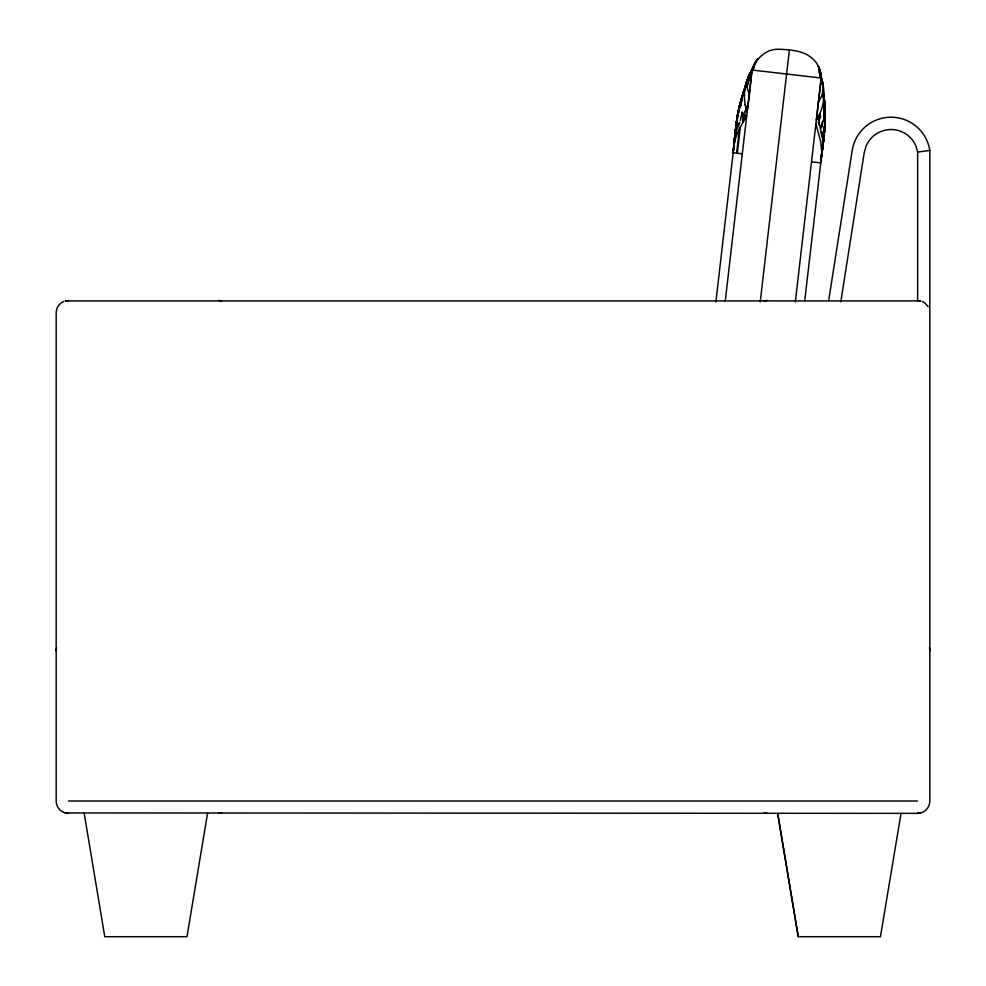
<?xml version="1.0" encoding="UTF-8"?>
<svg xmlns="http://www.w3.org/2000/svg" width="986" height="986" viewBox="0 0 986 986"><rect width="100%" height="100%" fill="white"/><g stroke="black" fill="none" stroke-linecap="round" stroke-linejoin="round"><path stroke-width="1.48" d="M811.54 161.815L820.66 162.875L823.1 140.727L817.887 117.322L819.884 113.353A90.872 65.064 6.6 0 0 823.68 99.549L823.704 99.278A90.872 65.064 6.6 0 0 823.125 85.24C820.315 76.797 820.894 66.654 814.029 60.072C805.5 51.013 792.362 49.929 780.69 49.3C761.328 47.698 751.652 65.816 747.289 81.715M824.616 131.286L824.518 132.309L825.196 113.994L823.828 94.557M825.307 115.288L824.715 130.251L825.011 109.508M736.53 121.093L736.394 122.116L739.919 104.122L744.738 88.05L738.847 109.939L735.876 126.233L738.267 110.987L741.115 99.808M824 132.001L823.852 136.278L824.321 126.75L822.953 135.55L823.902 129.277M742.298 153.804L733.165 152.756L735.852 130.633L735.248 132.42M825.085 119.121L824.937 124.741L825.122 111.628M825.245 112.515L824.013 97.824L825.307 118.283L823.581 141.109L824.653 127.095L824.136 103.444M824.567 128.821L823.741 139.901M825.233 121.044L823.791 137.547M824.888 127.305L825.122 122.301M823.593 107.018L824.173 97.244L823.593 107.018L824.382 100.289M736.308 123.447L733.954 145.472L736.949 120.822M735.778 127.095L734.558 140.591L736.998 119.663L736.283 125.678M744.183 91.723L747.524 79.755L744.664 90.663A90.971 65.138 6.6 0 0 745.243 104.713L747.142 111.911L749.508 93.978C743.111 83.046 750.827 71.879 755.646 62.217M820.944 78.005L823.002 84.081L823.261 90.145L821.634 96.258L818.442 101.952L816.383 119.922L817.887 117.322M824.247 108.706L823.926 115.448L824.234 108.472M747.08 83.835L749.631 74.763L747.252 81.357L748.916 77.167M822.435 83.194L823.261 90.145L822.435 83.194L823.384 88.136M823.84 135.501L824.456 130.485M734.04 145.127L734.841 135.476L734.089 143.882M734.2 142.28L733.609 148.787L735.075 134.49L734.41 141.996M822.484 147.247L823.667 138.237L822.977 145.657M734.558 140.591L735.531 128.969M822.706 87.914L823.211 90.613L823.014 84.303L820.746 74.813A36.642 36.642 0 0 0 820.525 73.247L820.069 71.633M734.447 140.862L734.915 134.614M734.743 136.487L733.387 150.747M822.755 146.027L823.1 140.727L821.03 159.806L823.667 138.237L821.35 157.033M735.273 132.099L734.693 139.42L736.049 125.234M824.074 136.499L824.456 131.717M733.83 146.902L734.336 140.579M741.312 125.69C739.401 127.539 732.783 143.143 733.522 149.675L735.051 133.788M734.36 141.947L734.003 144.917M735.038 135.76L734.804 138.447L737.664 113.945M735.273 133.085L736.061 126.923M825.183 116.558L825.196 113.994M735.346 131.384L737.208 116.644M823.507 121.13L824.37 113.254L823.507 121.13L824.469 115.226M823.951 130.645L824.321 126.75M735.766 128.722L735.334 133.196L735.852 130.633M734.656 137.177L735.864 128.081L734.964 137.116M749.508 93.978L752.022 70.031L821.239 78.03L822.077 83.169M735.309 133.554L735.864 128.081M733.72 147.826L734.311 142.514M734.139 144.301L733.929 146.15M824.086 136.376L821.757 153.594L823.359 142.933M736.172 126.319L736.825 120.6M736.283 125.173L736.776 120.884M754.586 64.053L753.76 65.52A36.642 36.642 0 0 0 753.193 66.999L752.836 70.117L754.154 66.111L753.008 68.564M818.442 101.952L821.239 78.03M821.252 157.957L823.791 139.186M824.493 129.77L823.84 135.476L825.159 124.051L823.84 136.808L824.432 131.027M736.295 125.53L738.834 108.275L744.763 88.654L740.203 102.667M715.885 301.987L735.001 136.795M736.209 126.06L736.936 119.959M737.171 118.209L737.664 113.92M736.628 153.15L739.426 128.993M737.294 153.224L740.313 127.194M725.203 301.519L752.022 70.031L748.497 76.6A90.971 65.138 6.6 0 0 745.256 86.793M755.584 62.217L754.204 65.692L755.732 62.488M755.683 62.87L755.769 62.155M755.831 61.613L753.119 67.652M755.855 61.415L753.168 67.245L754.364 64.25M760.243 301.913L789.379 50.089M819.12 71.559L820.389 77.931L820.266 71.645L819.156 68.576L820.007 70.622A37.653 37.653 0 0 0 819.465 68.576L818.097 65.557L820.352 71.658L820.438 77.524M819.391 69.217L820.697 75.244M819.44 68.773L820.734 74.924L820.266 71.645L820.438 72.73M795.332 301.913L821.202 78.03M823.778 136.45L824.444 130.731M804.638 301.445L822.681 146.483M821.326 157.353L822.053 151.536L821.646 155.061M823.828 135.661L824.481 130.09M823.976 137.3L821.93 152.066L823.667 138.237M824.136 135.427L822.336 148.566L822.607 146.963M822.225 136.586L823.421 131.791M820.907 160.866L822.053 152.448M740.313 105.81L741.879 97.676L740.313 105.81L741.262 99.894M823.421 141.577L823.569 140.554M740.831 105.835L742.298 96.862L740.868 103.752M738.452 111.664L739.919 104.122M823.926 115.448L824.37 112.318L824.395 113.082M743.333 94.323L743.851 90.971L744.196 91.513M822.225 149.552L823.335 142.292M735.864 126.294L736.579 121.709M738.859 109.138L737.713 114.647L738.477 110.691M821.757 153.594L822.977 145.681M828.61 300.989L852.224 150.427A39.267 39.267 0 0 1 929.823 150.427L929.823 801.026A12.337 12.337 0 0 1 917.485 813.364L65.372 812.945L68.515 813.364A12.337 12.337 0 0 1 56.177 801.026L56.177 312.821C56.153 307.94 59.271 303.257 63.794 301.42M840.824 301.741L864.155 153.027L866.065 146.211A27.004 27.004 0 0 1 915.982 146.211L917.633 152.103L917.633 301.445M822.139 151.006L822.842 146.68L821.56 155.246L822.546 149.059M822.09 150.722L823.162 143.981M207.541 813.364L186.983 936.7L104.762 936.7L84.204 813.364M901.019 813.364L880.449 936.7L798.229 936.7L777.671 813.364L798.241 936.7M737.183 117.161L738.095 112.231M738.267 110.987L736.678 120.058L739.512 105.366M736.148 126.122L736.973 121.931M824.912 121.672L825.097 120.711M737.454 117.014L737.75 115.707M739.352 106.624L740.535 101.841M738.514 112.429L739.106 110.173M820.697 128.057L822.595 121.377L822.028 126.8L820.697 128.057L821.794 125M740.732 102.766L741.312 100.621M741.423 101.509L742.002 99.586M747.585 79.373L752.269 70.055M822.041 135.267L822.731 132.851L822.854 134.306M735.79 132.395L739.549 122.19M742.852 93.88L742.594 94.755L743.752 90.946L741.361 99.019M741.829 100.165L742.076 99.352M741.287 99.155L741.94 97.121M743.74 91.316L742.778 94.274L750.494 72.619L748.497 76.6A90.872 65.064 6.6 0 0 744.701 90.404M745.293 86.682L746.439 83.342L744.75 87.668L746.082 84.352M745.662 87.618L747.105 83.44M745.662 86.139L746.008 85.203M747.302 81.185L748.781 77.044M743.469 91.858L744.566 88.789M749.631 74.763L747.252 81.357L748.694 77.574M738.169 126.516L739.599 122.658M747.4 81.049L748.731 77.512M748.584 78.104L749.483 75.749L747.191 81.826L749.397 76.797M747.45 81.197L749.73 75.306M747.598 80.889L749.902 74.998M747.524 81.025L749.828 75.133M754.389 64.028L753.193 66.999L754.389 64.115L753.97 65.039M753.144 67.418L754.315 64.682M753.082 67.923L754.241 65.322M742.939 117.026L744.689 112.416M740.375 120.391L742.15 111.936L742.409 116.151L741.866 112.614L742.717 115.547L746.279 109.039L745.243 104.713M752.971 68.934L754.105 66.555M752.922 69.316L754.043 67.023M752.885 69.71L753.994 67.516M742.877 116.508L744.8 112.922M741.386 125.099L746.673 115.904M743.013 118.123L744.997 114.536M743.037 118.702L745.034 115.115M743.037 119.294L745.059 115.707M743.037 119.898L745.059 116.323M743.013 120.502L745.046 116.927M742.914 121.746L744.96 118.184M742.976 121.13L745.009 117.556M756.163 61.292L757.889 58.593L755.868 61.218A37.653 37.653 0 0 0 754.882 63.079M68.305 300.594L65.372 300.903L920.628 300.903L917.695 300.594M917.695 813.253L920.628 812.945L917.473 813.364M824.074 97.01L823.778 93.473M917.633 152.103L929.823 150.427M68.515 801.026L917.485 801.026M922.206 301.42L924.991 303.035L928.171 306.658M822.866 86.028L823.298 89.775M819.156 68.576L820.13 71.165M818.244 121.919L819.489 125.37L818.651 120.982M816.248 124.852L815.927 123.916L820.759 141.935L821.831 152.744M823.137 85.24L822.102 80.914L822.694 84.821M820.475 77.13L819.218 70.635L820.574 76.378M819.97 74.184L820.525 76.748M820.611 76.045L819.354 69.513L820.648 75.737M820.155 72.607L820.672 75.466M820.216 72.064L820.722 75.059M820.253 71.731L820.746 74.85M823.889 94.508L824.247 96.874L823.754 93.423M822.743 87.446L823.1 89.948M822.805 87.668L823.15 90.17M822.866 87.927L823.199 90.429L822.99 89.43M822.891 87.471L823.236 90.12L822.792 86.435M824.173 97.996L824.703 103.715M822.879 88.05L823.211 90.613M822.854 87.323L823.174 89.825M821.276 132.099L821.782 136.191M822.743 85.597L823.248 89.972M823.667 99.549L822.928 92.216L824.136 106.365M824.826 106.722L824.999 108.842M824.616 103.32L824.962 108.694M823.951 116.225L824.049 118.271M824.801 115.079L824.912 119.898M929.404 647.777A12.337 12.337 0 0 1 929.823 650.97M56.177 650.97A12.337 12.337 0 0 1 56.596 647.777M218.572 300.483A12.337 12.325 -90 0 1 221.764 300.903M221.764 812.945A12.337 12.325 -90 0 1 218.572 813.364M767.428 813.364A12.337 12.325 -90 0 1 764.236 812.945M764.236 300.903A12.337 12.325 -90 0 1 767.428 300.483M823.507 138.336L822.854 144.055L823.507 138.336M736 128.217L735.334 133.936L736 128.217M740.055 105.268L738.489 112.663L740.055 105.268M820.155 114.364L818.873 120.551L820.623 116.853L820.155 114.364M749.446 77.832L747.154 85.856L749.446 77.832M747.955 77.894L746.821 81.135L748.571 77.438L747.955 77.894M749.976 74.85L748.596 78.375L749.989 74.825M750.297 72.791L748.14 77.426L750.297 72.791M823.298 86.115L822.238 81.123L823.298 86.115M824.678 103.345L824.481 100.289L824.727 104.257L824.678 103.345"/></g></svg>
